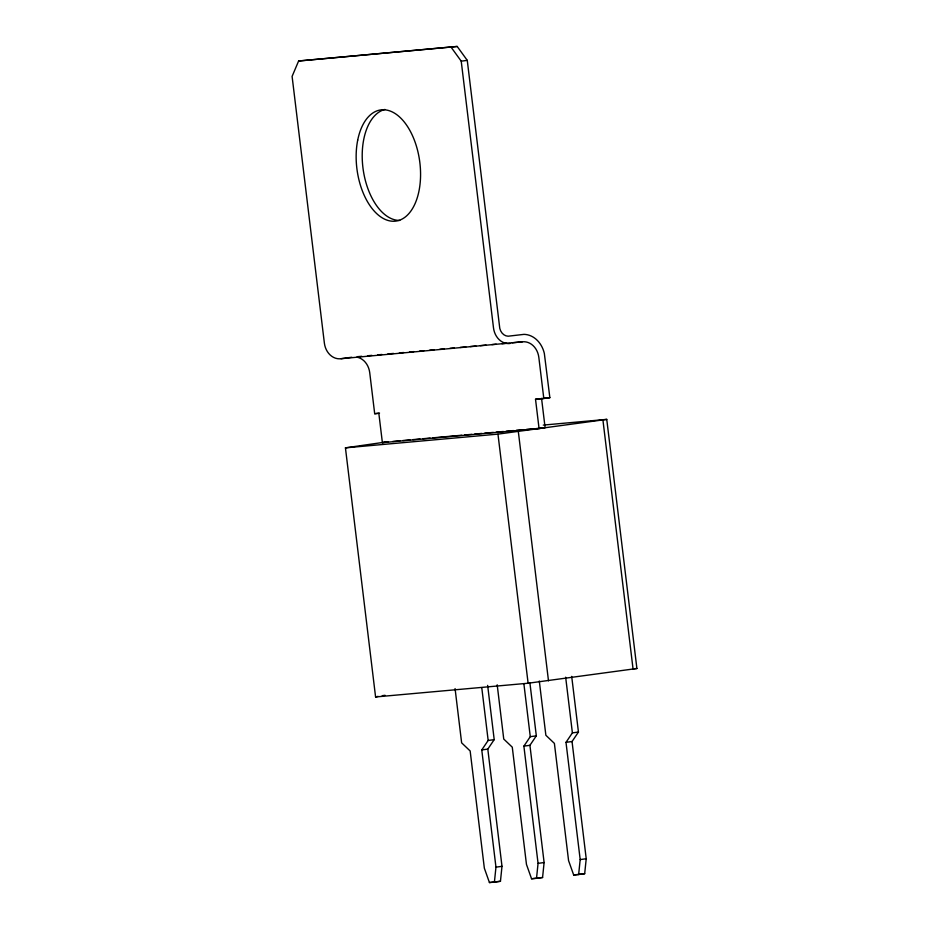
<?xml version="1.0" encoding="UTF-8"?>
<svg xmlns="http://www.w3.org/2000/svg" width="929" height="929" viewBox="0 0 929 929"><rect width="100%" height="100%" fill="white"/><g stroke="black" fill="none" stroke-linecap="round" stroke-linejoin="round"><path stroke-width="1.39" d="M455.071 688.586L461.632 742.84L470.155 750.969L484.346 868.197L489.432 882.55L494.414 882.097L495.958 867.152L481.768 749.924L488.166 740.459L481.768 687.634M494.414 882.097L500.452 881.284L501.997 866.327L487.806 749.099L494.205 739.635L487.644 685.381M497.189 684.801L503.75 739.054L512.274 747.171L526.464 864.4L531.551 878.764L536.521 878.311L538.065 863.366L523.886 746.138L530.273 736.674L523.886 683.837M536.521 878.311L542.571 877.499L544.115 862.542L529.925 745.313L536.323 735.849L529.925 683.024M539.296 681.015L545.869 735.269L554.392 743.386L568.571 860.614L573.669 874.967L578.639 874.526L580.184 859.569L565.993 742.341L572.392 732.876L565.656 677.195M578.639 874.526L584.678 873.701L586.222 858.756L572.043 741.528L578.442 732.064L571.695 676.382M298.615 60.989L292.101 76.399L324.372 343.091A17.721 14.632 84.9 0 0 341.001 358.71L522.214 341.849A17.721 14.632 84.9 0 1 538.843 357.468L543.813 398.506L549.852 397.682L544.336 353.415A25.118 20.74 84.9 0 0 524.037 334.359L508.128 336.205A10.324 8.524 84.9 0 1 499.779 328.378L467.264 60.362L457.196 46.45L298.615 60.989L457.196 46.45M543.279 425.087L606.753 419.385L636.899 668.497L528.113 683.233L375.583 696.959L345.437 447.848L387.486 441.774M345.437 447.848L497.967 434.122L606.753 419.385M375.583 696.959L378.103 696.367M451.157 47.274L461.225 61.175L467.264 60.362M341.001 358.71L351.754 357.247M356.922 357.166A17.721 14.632 84.9 0 1 369.73 372.692L374.689 413.719L379.531 413.068M541.561 398.425L545.114 427.735L539.064 428.559L535.522 399.249L549.852 397.682M374.689 413.719L378.835 413.347L382.388 442.657L388.427 441.832M382.214 695.682L385.059 695.298M488.166 740.459L494.205 739.635M530.273 736.674L536.323 735.849M572.392 732.876L578.442 732.064M481.768 749.924L487.806 749.099M523.886 746.138L529.925 745.313M565.993 742.341L572.043 741.528M495.958 867.152L501.997 866.327M538.065 863.366L544.115 862.542M580.184 859.569L586.222 858.756M489.432 882.55L500.452 881.284M531.551 878.764L542.571 877.499M573.669 874.967L584.678 873.701M357.433 356.678L361.764 356.295M367.547 355.772L371.879 355.377M377.662 354.855L382.005 354.472M387.788 353.949L393.571 353.426M399.354 352.904L403.685 352.521M409.468 351.998L413.8 351.603M419.583 351.092L423.926 350.697M429.697 350.175L434.04 349.792M439.823 349.269L444.155 348.874M449.938 348.352L454.281 347.969M460.052 347.446L465.835 346.923M470.179 346.54L475.962 346.018M480.293 345.623L486.076 345.1M491.859 344.589L496.191 344.194M501.974 343.672L506.317 343.289M512.1 342.766L522.214 341.849M535.522 399.249L543.813 398.506M392.735 441.449L399.923 440.799M402.803 440.543L409.991 439.893M412.859 439.638L420.047 438.987M422.927 438.732L430.115 438.082M432.984 437.826L461.736 435.236M464.616 434.981L471.804 434.331M474.673 434.075L481.861 433.425M484.741 433.169L493.357 432.391M496.237 432.136L503.425 431.486M506.293 431.23L513.482 430.58M516.361 430.324L523.55 429.674M526.418 429.419L533.606 428.768M536.486 428.513L540.794 428.118M382.388 442.657L539.064 428.559M632.568 668.88L636.899 668.497M602.956 420.268L633.102 669.379M518.347 431.741L548.493 680.852M461.225 61.175L493.496 327.867A17.721 14.632 84.9 0 0 510.126 343.486M497.967 434.122L528.113 683.233M399.772 220.428A56.1 31.609 82.3 0 1 363.065 168.73A56.1 31.609 82.3 0 1 384.954 109.448M357.711 140.116A56.1 31.609 82.3 0 0 395.104 221.183A56.1 31.609 82.3 0 0 412.279 135.204A56.1 31.609 82.3 0 0 357.711 140.116"/></g></svg>
